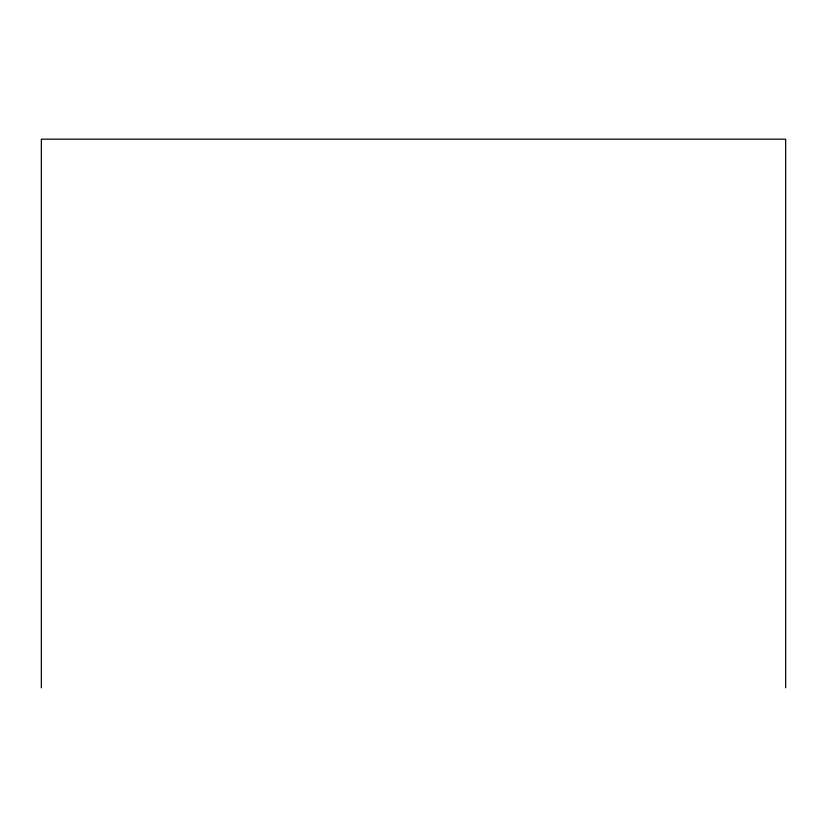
<?xml version="1.0" encoding="UTF-8"?>
<svg xmlns="http://www.w3.org/2000/svg" width="827" height="827" viewBox="0 0 827 827"><rect width="100%" height="100%" fill="white"/><g stroke="black" fill="none" stroke-linecap="round" stroke-linejoin="round"><path stroke-width="1.24" d="M785.65 687.826L785.65 139.174L41.35 139.174L41.35 687.826"/></g></svg>
